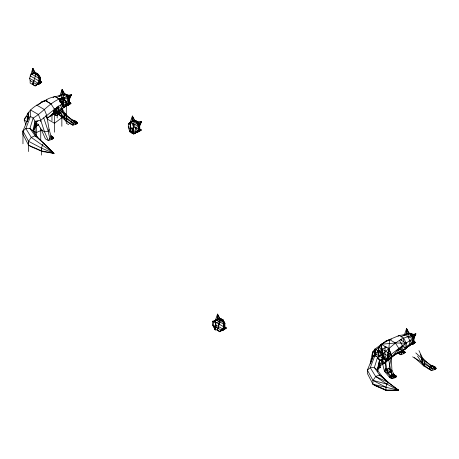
<?xml version="1.0" encoding="UTF-8"?>
<svg xmlns="http://www.w3.org/2000/svg" width="459" height="459" viewBox="0 0 459 459"><rect width="100%" height="100%" fill="white"/><g stroke="black" fill="none" stroke-linecap="round" stroke-linejoin="round"><path stroke-width="0.69" d="M378.457 367.969L378.457 366.443L379.604 366.012L380.253 366.907L380.144 367.441L377.786 368.761M62.418 106.488L64.432 107.05L67.657 104.882L68.89 103.596L69.51 101.192L69.464 98.553L67.582 95.449L65.597 94.101C58.941 96.597 51.362 96.08 45.24 100.527C39.061 103.866 32.182 107.01 28.119 113.012L28.55 117.521L22.961 131.01L22.95 134.344L28.55 145.176L31.252 146.782L42.406 151.556L53.967 153.323L37.81 137.396L32.813 130.769L29.933 128.48L25.853 128.577L22.961 131.01L22.961 143.776M28.55 117.521L28.544 118.938L28.55 117.521L30.449 116.488L33.146 118.055L35.056 121.296L36.353 122.042L36.353 135.898M22.961 131.01L28.561 141.297L28.55 145.176L41.562 150.908L53.967 153.323L43.588 143.174L35.108 135.789L29.933 128.48L33.146 118.055C44.712 111.313 53.21 97.767 67.593 97.015L69.097 97.704L69.464 98.553L69.269 103.195L67.404 104.296L61.85 109.265M33.249 132.106L35.05 124.125L35.056 121.296L40.742 120.298L54.495 109.334L61.85 104.067L66.303 101.812L68.357 99.471L69.326 99.242L69.464 98.553L67.037 97.153M409.548 345.776L412.607 343.074L413.588 340.882L413.909 337.681L412.033 334.577L410.048 333.228L408.177 334.163L399.169 335.495L386.053 341.02L374.957 349.087L372.588 352.151L372.972 356.632L367.384 370.12L372.983 380.408L372.972 384.292L375.674 385.899L386.828 390.666L398.389 390.121L388.01 382.29L379.53 374.905L374.355 367.596L377.573 357.171C389.163 350.469 397.678 336.975 412.039 336.143L413.542 336.831L413.909 337.681L413.961 340.32L413.341 342.724L408.883 346.178L407.54 345.805M377.573 358.41L377.573 357.171L374.883 355.605L372.972 356.632L370.505 364.039M377.677 371.222L379.473 363.241L379.478 360.407L377.573 357.171M35.699 73.377L32.864 68.334L29.583 78.288L30.174 80.623L30.151 83.085L35.142 85.965L38.367 83.796L39.979 82.109L39.916 80.004M59.945 101.898L60.049 98.203L59.894 101.875M216.034 329.057L214.823 328.885L219.815 331.765L220.486 331.364L224.273 328.311L224.893 325.907L224.847 323.268L222.965 320.164L220.98 318.816L219.109 319.751L215.506 320.336L213.464 321.782L213.464 325.529L215.231 329.918L215.506 320.336L219.511 318.85L217.543 314.134L215.323 320.428M58.368 96.178L60.129 95.621L63.371 97.532L66.303 101.812L67.404 104.296C69.349 100.917 68.104 96.82 65.597 94.101L62.659 94.164L59.171 96.287M134.367 120.797L130.367 122.289L130.012 131.825L133.816 134.017L135.554 131.71L139.507 129.863L139.702 125.215L136.908 121.228L135.841 120.763L132.898 120.832L128.319 123.729L128.319 127.482L130.012 131.825L131.985 131.211L133.816 134.017L133.609 124.194L134.367 120.797L132.399 116.081L129.954 123.006M135.841 120.763L135.669 121.302L136.908 121.228L137.82 122.111L139.702 125.215L139.748 127.86L139.129 130.264L134.671 133.718L129.679 130.838L131.985 132.961L134.671 133.718L135.979 131.997L137.643 130.964C139.588 127.585 138.343 123.482 135.841 120.763L133.965 121.704L130.367 122.289L128.319 123.729L130.54 125.009M215.231 329.849L215.506 320.336L212.574 321.266L212.574 325.029L215.231 329.918M401.384 336.797L404.574 334.749L407.816 336.659L409.767 340.371L409.767 344.17L408.883 346.178L410.185 344.462L411.849 343.424C413.8 340.044 412.555 335.948 410.048 333.228L407.11 333.291L403.622 335.414M41.212 82.557L41.224 81.966L40.363 81.289L41.706 82.241L39.061 84.043L36.829 84.295L38.309 84.462L39.451 82.448M70.514 103.045L70.502 103.642L68.351 105.128L67.645 104.721M140.741 130.31L140.752 129.713L139.88 129.031M225.885 328.357L225.897 327.766L225.036 327.089L224.824 327.841M414.965 342.179L414.925 342.758L413.089 340.641L414.988 342.19L414.953 342.77M50.874 136.908L51.156 135.778L51.942 136.834L51.896 137.493L51.058 138.159M385.841 361.658L385.262 369.047L384.435 371.211L387.356 372.897L391.997 378.732L395.268 377.671L396.358 376.805L395.715 375.313L394.522 375.72L391.997 378.732L389.444 377.258L384.435 371.211L382.387 363.058M433.875 368.376L434.753 367.871L434.782 367.303L434.099 366.391L432.332 366.265L430.376 369.805M38.355 83.636L39.061 84.043L40.048 82.827L40.386 81.3L40.874 82.471L38.154 84.209L39.669 83.549L39.962 82.631M68.965 104.635L70.17 103.556L69.676 102.386L70.996 103.327L68.351 105.128C70.026 104.268 68.936 100.997 70.996 103.327L67.955 105.071L68.936 104.618M138.716 130.93L140.408 130.218L139.461 129.363L137.838 132.209L136.357 132.043L139.175 131.285L140.408 130.218L139.915 129.054L141.234 129.995L138.589 131.79L139.576 130.574L139.915 129.054L141.234 129.995L138.589 131.79L137.884 131.383M221.995 330.147L222.982 330.262L223.86 328.983L225.553 328.271L225.002 327.904L225.059 327.101L226.379 328.042L223.734 329.843L222.833 330.01L226.379 328.042L225.036 327.089L225.553 328.271L223.734 329.843L225.002 327.904L224.348 326.785M414.127 341.513L414.615 342.684L412.802 344.256L414.07 342.316L414.127 341.513L413.089 340.641L415.447 342.454L412.802 344.256L411.895 344.422L412.067 343.831L411.895 344.422L415.447 342.454L414.506 341.915M58.591 105.868L58.132 111.864L46.933 118.175M32.44 73.555L32.864 68.334L34.838 73.05M61.735 94.64L62.16 89.419L64.989 94.462M131.974 121.308L132.399 116.081L135.227 121.13M217.118 319.355L217.543 314.134L220.372 319.177M406.181 333.768L406.605 328.546L409.439 333.59M61.85 105.346L61.85 104.067L59.119 98.955L63.371 97.532L65.316 101.244L65.316 105.042L63.577 107.354C62.447 103.057 62.894 98.341 64.128 94.129L62.16 89.419L59.716 96.338M403.019 345.013L402.514 350.951L394.126 355.289L386.765 360.401L372.588 352.151L370.264 363.023L373.282 355.639M403.318 341.473L403.604 338.105L399.169 335.495L398.051 336.286M62.849 103.596L63.371 97.532L68.357 99.471M219.511 318.85L218.518 326.55L217.331 330.331L218.547 330.245M394.126 355.289L397.488 352.644L398.831 348.398L395.388 342.993L389.662 339.637L388.853 348.662L386.765 360.401L391.143 357.785L397.488 352.644L401.877 350.883L406.267 348.375L409.767 344.17L413.341 342.724L413.72 342.322L413.674 340.917M378.411 355.691L378.922 347.365L381.217 344.256L389.662 339.637M404.39 334.841L406.605 328.546L408.579 333.263L407.816 336.659L412.807 338.604L413.777 338.375L413.542 336.831L411.121 333.693L409.876 333.762M224.658 324.484L224.847 323.268L224.48 322.419L222.053 319.28L218.042 318.879L214.554 321.002M132.358 130.849L131.985 132.961L133.328 133.104M377.579 371.193L379.478 360.407L385.204 359.437C393.965 351.944 403.163 344.875 412.807 338.604M36.261 73.411L37.38 73.48L38.292 74.364L40.174 77.468L40.22 80.107L39.847 80.669L38.975 80.95L30.202 75.884L31.516 74.031L33.369 73.079L36.307 73.015L37.38 73.48L40.174 77.468L39.847 80.669L38.866 82.861L35.808 85.563L34.23 85.196M372.777 357.509L372.588 352.151L378.922 347.365L391.143 354.423L391.929 370.258L394.522 375.72L394.579 377.281L396.398 376.231L393.994 376.942L395.09 376.07L391.969 374.246L389.008 368.571L391.143 357.785L391.143 354.423L388.853 348.662L381.217 344.256L381.217 354.744L378.606 356.775M58.075 113.161L59.458 112.363L58.465 112.386L59.349 112.897L59.458 112.363L58.809 111.462L57.071 111.359L55.132 114.905M52.653 113.471L56.405 115.645L60.617 113.625L60.726 113.092L60.077 112.197L58.356 112.099L54.087 109.431M402.497 351.273L402.606 350.739M402.646 352.856L403.874 351.474L403.226 350.573L402.067 350.504M398.274 352.655L400.822 354.755L403.914 353.591L405.142 352.202L404.494 351.307L402.772 351.21L400.822 354.755L398.269 353.275L398.917 352.099M32.813 130.769L35.056 121.296L35.056 134.481M383.472 378.227L377.235 369.885L379.478 360.407M51.201 138.245L52.337 137.746L52.619 136.621L51.242 137.092L48.344 140.557L45.401 138.859L41.568 130.109L37.896 123.913L35.05 124.125M74.926 123.385L76.016 122.519L75.133 122.008L75.374 121.027L73.606 120.906L71.65 124.441M75.419 123.173L76.401 122.737L76.642 121.761L74.88 121.641L72.321 120.166L70.37 123.706L72.929 125.181L76.194 124.119L77.284 123.253L76.642 121.761L76.642 123.052M393.179 373.85L392.933 374.825L391.986 374.257L393.179 373.85L393.856 374.762L393.822 375.336L393.179 373.85L393.179 375.141M393.254 374.986L394.206 375.56L394.447 374.584L393.254 374.986L390.724 377.998M396.358 376.805L395.474 376.294L395.715 375.313L396.358 376.805L391.986 374.257M433.858 367.366L434.099 366.391L434.742 367.877L432.332 366.265L434.753 367.871M434.139 368.531L435.126 368.101L435.367 367.12L433.6 366.999L431.047 365.525L429.096 369.065L431.649 370.539L434.92 369.484L436.01 368.611L435.367 367.12L435.367 368.411M132.347 131.687L131.985 132.961L131.985 127.728L130.792 128.922L130.012 131.825L130.792 128.922L130.367 122.289L133.609 124.194L138.601 126.139L139.565 125.909L139.702 125.215L137.884 124.165M40.22 80.107L39.6 82.511L36.45 84.249L35.142 85.965M41.557 155.096L41.557 148.182L42.4 144.981L43.588 143.174L44.437 143.822M377.235 369.885L374.355 367.596L370.275 367.693L375.697 376.523L386.822 384.097L398.389 390.121L372.972 384.292L386.828 390.666L385.985 390.018L385.979 387.298L386.822 384.097L388.01 382.29L398.389 390.121L385.985 390.018L372.972 384.292L367.372 373.46L367.384 370.12L370.275 367.693L374.883 355.605L374.957 349.087L382.835 353.637L385.204 359.437L387.356 372.897L391.102 372.421L391.929 370.258L389.008 368.571L385.262 369.047L390.707 375.755L393.26 377.229L395.268 377.671L393.311 376.546M215.173 329.809L215.931 326.98L215.506 320.336L215.931 326.969L215.156 329.872M132.186 132.284L131.985 132.961L132.381 131.687M33.536 81.679L33.846 80.75L32.658 84.536L36.307 73.015C38.814 75.735 40.059 79.832 38.108 83.211L29.583 78.288M217.308 330.319L220.509 320.302L224.48 322.419L224.526 326.464L223.539 328.661L220.486 331.364L218.381 330.87M376.673 354.526L378.922 347.365L381.98 344.646M32.526 74.088L31.516 74.031L39.067 78.391L40.036 78.162L37.076 74.433L37.38 73.48L36.135 73.549M65.597 94.101L65.43 94.634L66.67 94.56C69.699 96.809 70.124 100.882 68.156 103.946L65.103 106.649M67.576 98.232L69.326 99.242L66.366 95.518L66.67 94.56M135.342 133.317L138.394 130.608L139.381 128.417L139.565 125.909L136.604 122.186L136.908 121.228M136.334 132.026L139.203 131.303L139.467 130.367M214.611 321.053L218.042 318.879L220.98 318.816L220.813 319.349L222.053 319.28L221.754 320.221L224.709 323.956L223.74 324.192L216.189 319.831L215.535 320.755M411.121 333.693L410.816 334.64L413.542 336.831L411.275 335.627M49.824 116.247L53.152 113.511L54.495 109.334L50.972 103.832L45.24 100.527L41.717 101.955L38.608 104.646M32.635 84.519L33.846 80.75M68.477 104.268L69.223 102.701L70.17 103.556L68.477 104.268L67.599 105.541L66.119 105.375M223.86 328.983L224.606 327.416L225.002 327.904L224.164 327.422L225.002 327.904M410.57 344.508L412.05 344.675L413.192 342.661M54.535 109.116L58.121 112.53L59.498 114.48L58.436 113.866L59.745 113.109L60.077 112.197L60.617 113.625L58.356 112.099L56.405 115.645L53.146 113.075M405.033 352.736L402.755 351.204L405.033 352.736L404.494 351.307L404.149 352.225L403.283 352.73M36.749 105.117L44.385 109.523L46.68 115.284L49.056 129.157L48.229 131.32L49.79 138.825M219.815 331.765L221.123 330.05L222.787 329.011C224.732 325.632 223.487 321.535 220.98 318.816M60.313 105.168L64.702 113.253L63.99 115.066L64.725 119.065L66.165 121.262L72.929 125.181L74.88 121.641L66.142 115.444L56.939 107.584M56.044 112.076L66.165 121.262L66.876 119.449L66.142 115.444L64.702 113.253L64.725 119.065L58.821 110.728M418.969 350.601L422.515 358.089L421.804 359.896L422.538 363.901L423.978 366.093L431.649 370.539L433.6 366.999L423.955 360.281L415.797 352.919M391.458 375.473L391.969 374.246L389.444 377.258L390.953 375.921M374.383 353.023L375.755 349.758M60.341 98.369L66.303 101.812L68.265 102.036L71.415 94.761L66.595 95.558M131.985 123.242L133.397 126.655L135.554 127.906L138.503 128.698L141.653 121.428L136.834 122.22M413.961 340.32L411.849 343.424L409.767 340.371L412.716 341.163L415.865 333.888L411.046 334.686M63.193 106.333L64.432 107.05L65.316 105.042M134.671 133.718L135.554 131.71L135.554 127.906L133.609 124.194L137.832 123.678L139.335 124.372L139.565 125.909L137.815 124.9M30.174 80.623L36.45 84.249L38.367 83.796L39.979 82.109L39.669 80.411M66.716 105.111L67.657 104.882L69.269 103.195L69.223 102.701M131.985 127.728L133.093 130.287L135.979 131.997L137.895 131.544L139.507 129.863L139.461 129.363M224.612 326.504L224.652 327.91L223.04 329.596L221.123 330.05L215.369 326.728M413.41 340.624L413.72 342.322L412.107 344.009L410.185 344.462L409.767 344.17L406.657 347.079M399.548 354.015L400.518 352.242M56.962 110.694L55.803 110.625L53.852 114.165L54.719 113.275M128.847 126.518L128.319 127.482L130.786 128.927L130.367 122.289M400.122 349.907L399.118 348.955M29.175 112.214L28.119 113.012L24.201 120.08L25.951 124.613M69.286 98.519L71.415 94.761L67.88 96.132M139.525 125.187L141.653 121.428L138.125 122.8M413.737 337.646L415.865 333.888L412.331 335.259M225.071 328.11L224.319 329.332L222.833 330.01M224.893 325.907L222.787 329.011L215.478 324.794M38.108 83.211L39.847 80.669L38.699 80.004M67.404 104.296L69.51 101.192L69.183 100.383M28.561 151.556L28.561 141.297L31.275 137.407L35.108 135.789L37.81 137.396M385.979 387.298L372.983 380.408L375.697 376.523L379.53 374.905L382.232 376.512L388.859 382.932L379.53 374.905M130.39 122.708L131.044 121.778L132.054 121.836M399.445 348.375L400.059 349.534L402.514 350.951L408.022 346.482L409.767 344.17M64.432 107.05L65.413 105.765M53.198 111.462L55.677 110.441L57.346 108.347M378.813 364.744L380.677 365.364L385.204 362.839L391.143 357.785L398.831 348.398M27.242 121.692L27.242 116.781L28.596 115.18M26.37 116.356L25.027 117.917L24.201 120.08L27.121 121.767L28.119 116.414L28.332 118.382M398.16 350.521L402.549 345.788L399.496 340.549M38.585 83.303L36.886 84.726M67.88 104.388L66.182 105.811M138.119 131.056L136.421 132.479M223.263 329.103L221.565 330.526M410.627 344.939L412.325 343.516M67.978 98.243L71.415 94.761M138.216 124.911L141.653 121.428M412.423 337.371L415.865 333.888M60.554 102.254L60.301 98.346L60.548 102.254L61.747 101.06L62.854 103.619L63.577 107.354L61.747 104.543L61.747 97.268L63.158 99.987M404.586 349.012L402.514 350.951L406.267 348.375L406.267 343.177L403.604 338.105M383.506 343.286L386.053 341.02L389.002 340.004M430.106 368.175L429.096 369.065L422.538 363.901L417.547 356.086M39.061 84.043L41.706 82.241L40.765 81.702L41.184 82.545M38.424 124.418L36.215 126.225L34.373 125.623M47.22 118.221L53.152 113.511L61.85 109.19L64.713 116.161M380.723 360.447L385.577 356.832M33.943 128.853L35.234 127.872L35.354 127.258L34.609 126.225L35.234 127.872L34.253 127.292M374.699 353.946L378.922 350.733L386.788 347.033M53.049 97.555L54.69 96.344L59.119 98.909L61.85 104.067M394.103 355.094L386.765 360.401L388.853 348.662L388.853 359.156L382.835 364.159L382.835 353.637L380.677 365.364L378.899 364.337M395.233 354.279L397.488 352.644M387.281 355.656L390.684 353.304L390.643 351.955M62.355 106.649L63.646 107.395L66.303 105.599L62.854 103.619M36.353 122.042L38.074 120.918M45.533 116.035L46.68 115.284L46.68 117.974M139.175 131.285L141.234 129.995M59.228 96.338L62.659 94.164L63.308 94.365M128.319 123.729L132.898 120.832L133.546 121.027M403.673 335.466L407.11 333.291L407.758 333.492M138.601 126.139L135.554 127.906L137.643 130.964L139.748 127.86L139.421 127.045M58.913 114.142L60.726 113.092M75.54 122.243L76.056 121.945L75.374 121.027L75.374 122.318M75.15 123.018L76.028 122.513L75.374 121.027M51.942 136.834L51.345 137.178L51.907 137.488L51.156 135.778L51.156 136.771M75.511 123.723L77.324 122.679L76.401 122.737L74.88 121.641L75.351 123.201M75.247 124.429L77.296 123.242L74.88 121.641L75.987 123.999M51.81 138.595L53.399 137.677L52.619 136.621L52.619 138.107M51.006 139.691L53.37 138.331L53.399 137.677L52.337 137.746L51.242 137.092L49.056 129.157M402.491 352.271L403.874 351.474L402.882 351.496L403.765 352.007L403.226 350.573L403.226 351.864M378.468 366.477L378.985 366.179L378.876 366.712L378.514 365.754M402.772 351.21L403.346 353.264L405.142 352.202L403.145 352.65M380.253 366.907L379.736 367.206L380.144 367.441L379.604 366.012M384.435 371.211L389.008 368.571M387.356 372.897L391.929 370.258M393.747 376.294L395.13 375.496L394.447 374.584L394.447 375.875M393.788 376.822L395.101 376.064L394.447 374.584M434.266 367.602L434.782 367.303M433.973 369.788L436.021 368.606L433.6 366.999L434.076 368.566M406.215 347.52L408.022 346.482M38.476 124.963L36.215 126.225L35.022 125.537M67.496 97.738L70.588 96.126M137.734 124.406L140.827 122.794M412.561 336.545L415.039 335.254M66.71 95.242L67.989 94.623M136.948 121.91L138.228 121.291M215.684 323.061L218.243 321.816M222.093 319.957L223.372 319.338M411.155 334.37L412.44 333.75M222.787 329.011L224.273 328.311L224.606 327.416M411.895 344.422L413.387 343.751M42.159 129.995L36.353 132.565L33.255 130.775M53.967 110.487L57.191 109.07M58.729 113.539L59.733 113.115M39.187 83.182L40.874 82.471L39.927 81.616M412.928 343.395L414.615 342.684L413.232 341.829L414.07 342.316L413.416 341.198M398.183 350.286L400.059 349.534L399.967 348.117M60.129 95.621L64.128 94.129M404.574 334.749L408.579 333.263M44.552 100.957L41.717 101.955L47.099 100.073L45.12 100.762M389.593 339.803L391.521 339.138M68.265 102.036L69.143 101.749L67.995 101.089M138.503 128.698L139.381 128.417L138.234 127.751M412.716 341.163L413.588 340.882L412.44 340.217M391.143 357.785L378.922 350.733L383.305 358.404L381.217 344.256L395.388 342.993L406.267 343.177L400.386 339.78M379.473 363.241L385.204 362.839L385.204 359.437M435.126 368.101L436.05 368.038L434.237 369.088L434.92 369.484L433.6 366.999L436.01 368.611L435.367 367.12M394.206 375.56L395.13 375.496M60.806 95.116L61.816 95.174M73.348 120.901L72.321 120.166L74.106 120.292L74.788 121.21M433.256 366.649L432.831 365.657L432.585 366.632L431.047 365.525L432.831 365.657L433.508 366.569M409.835 344.548L411.224 344.663M397.006 389.955L398.389 390.121L397.121 389.525M372.983 380.408L386.822 384.097M34.018 73.279L33.369 73.079L39.801 76.619L40.036 78.162L38.281 77.146M52.028 152.652L53.967 153.323L31.275 137.407L25.853 128.577L30.449 116.488L30.489 109.948L38.372 114.498L40.742 120.298L44.489 131.796L48.344 140.557L52.096 139.335L53.353 138.337L52.619 136.621M28.561 141.297L41.557 148.182L53.967 153.323L52.286 152.124M382.835 361.468L378.899 359.196L378.893 351.359M375.697 376.523L388.01 382.29M65.74 105.335L66.303 105.599M133.965 121.704L137.832 123.678M63.726 95.036L67.593 97.015M408.177 334.163L412.039 336.143L410.805 335.431M219.109 319.751L222.976 321.73M137.631 123.465L139.335 124.372L136.604 122.186M38.103 75.712L39.801 76.619L37.076 74.433M67.393 96.797L69.097 97.704L66.366 95.518M222.208 321.208L224.48 322.419L221.749 320.233M59.119 98.909L54.69 96.344M57.432 106.689L61.85 109.19L58.132 111.864L55.677 110.441L54.747 108.703M53.64 111.721L57.381 113.872L54.139 110.47M50.972 103.832L45.24 100.527M132.898 120.832L134.131 121.543M136.862 130.947L137.895 131.544M136.977 131.71L137.838 132.209M37.747 76.068L40.174 77.468M62.659 94.164L63.893 94.875M37.334 83.199L38.367 83.796M37.443 83.963L38.309 84.462M66.624 104.285L67.657 104.882M66.739 105.048L67.599 105.541M59.624 110.476L66.303 114.331L54.495 123.247L47.191 119.03M76.401 122.737L77.284 123.253L76.642 121.761M53.152 113.511L54.495 114.285M68.73 124.67L66.303 123.27L66.303 120.516M407.11 333.291L408.338 334.009M412.698 336.981L413.909 337.681M412.021 337.365L413.777 338.375L412.084 336.246M27.242 116.781L29.043 117.825M412.239 342.093L413.341 342.724M41.568 130.109L44.489 131.796L48.229 131.32L43.708 117.791M411.184 344.175L412.05 344.675M52.337 137.746L53.353 138.337L51.242 137.092L51.288 138.285M51.861 139.197L51.242 137.092M406.267 348.375L401.889 345.834M403.329 353.252L403.914 353.591L401.568 350.67M399.669 351.755L401.797 352.982L400.403 351.393M374.36 356.58L372.588 355.553L373.265 356.712M378.899 359.196L385.204 362.839M385.262 369.047L391.102 372.421L393.26 377.229M377.964 367.682L379.025 368.296L378.44 366.437L380.144 367.441M223.028 322.218L224.847 323.268L224.709 323.956L223.544 323.285M223.378 325.804L224.526 326.464L223.648 326.751L215.426 322M212.574 321.266L215.724 323.084M223.51 327.927L224.721 328.627M222.122 329.763L222.982 330.262M212.574 325.029L215.977 326.997L213.464 325.529M60.594 102.282L63.549 104.009M394.522 375.72L395.474 376.294M53.823 111.422L73.905 123.408L71.346 121.933L66.446 117.355M412.63 356.832L432.625 368.772L430.072 367.298L423.869 361.749M76.028 122.513L73.606 120.906L75.133 122.008M72.321 120.166L73.297 120.809M431.047 365.525L432.51 366.494M57.071 111.359L60.617 113.625M55.803 110.625L57.513 111.778M402.055 350.854L403.765 352.007M42.406 151.556L41.562 150.908L41.557 148.182M69.653 102.374L70.543 103.063M66.262 120.333L70.37 123.706M414.523 357.624L423.978 366.093L424.69 364.285L423.955 360.281L422.515 358.089L422.538 363.901M422.515 358.089L430.812 365.955M64.702 113.253L72.086 120.591M399.623 348.731L400.598 349.701M32.824 84.204L33.679 85.058M413.668 341.829L414.07 342.316M422.527 360.992L421.804 359.896L420.576 354.549M139.203 128.732L139.857 129.851M68.965 102.07L69.619 103.189M39.675 80.985L40.329 82.104M387.941 347.842L390.684 353.304M74.106 120.292L74.53 121.285M59.349 112.897L58.809 111.462L58.809 112.753M58.356 112.099L58.93 114.153M222.965 320.164L223.258 321.26M38.292 74.364L38.579 75.46M388.176 356.93L391.102 372.421M381.217 344.256L383.305 358.404M376.07 356.431L374.957 349.087L374.957 356.241M406.605 328.546L407.116 333.2M217.543 314.134L218.123 319.453M132.399 116.081L132.903 120.74M62.16 89.419L62.665 94.072M32.864 68.334L33.375 72.987M55.528 108.307L55.677 110.441M63.646 107.395L63.371 97.532L63.577 107.354M66.142 115.444L66.165 121.262M434.099 366.391L434.099 367.682M405.096 342.5L405.096 349.179M404.494 351.307L404.494 352.598M401.384 338.937L401.384 340.36M401.384 346.901L401.384 350.303M395.715 375.313L395.715 376.604M385.032 346.459L385.032 359.403M66.303 101.812L66.303 117.079M61.85 107.911L61.85 126.288M60.077 112.197L60.077 113.488M57.191 111.135L57.191 118.009M56.905 107.073L56.905 111.153M54.495 109.334L54.495 132.203M51.959 114.165L51.959 120.579M40.742 120.298L40.742 121.658M40.742 127.963L40.742 140.052M34.459 125.841L34.459 129.34M28.119 113.012L28.119 119.26M133.609 124.194L133.093 130.287L133.816 134.017L133.087 130.27L133.609 124.194"/></g></svg>
